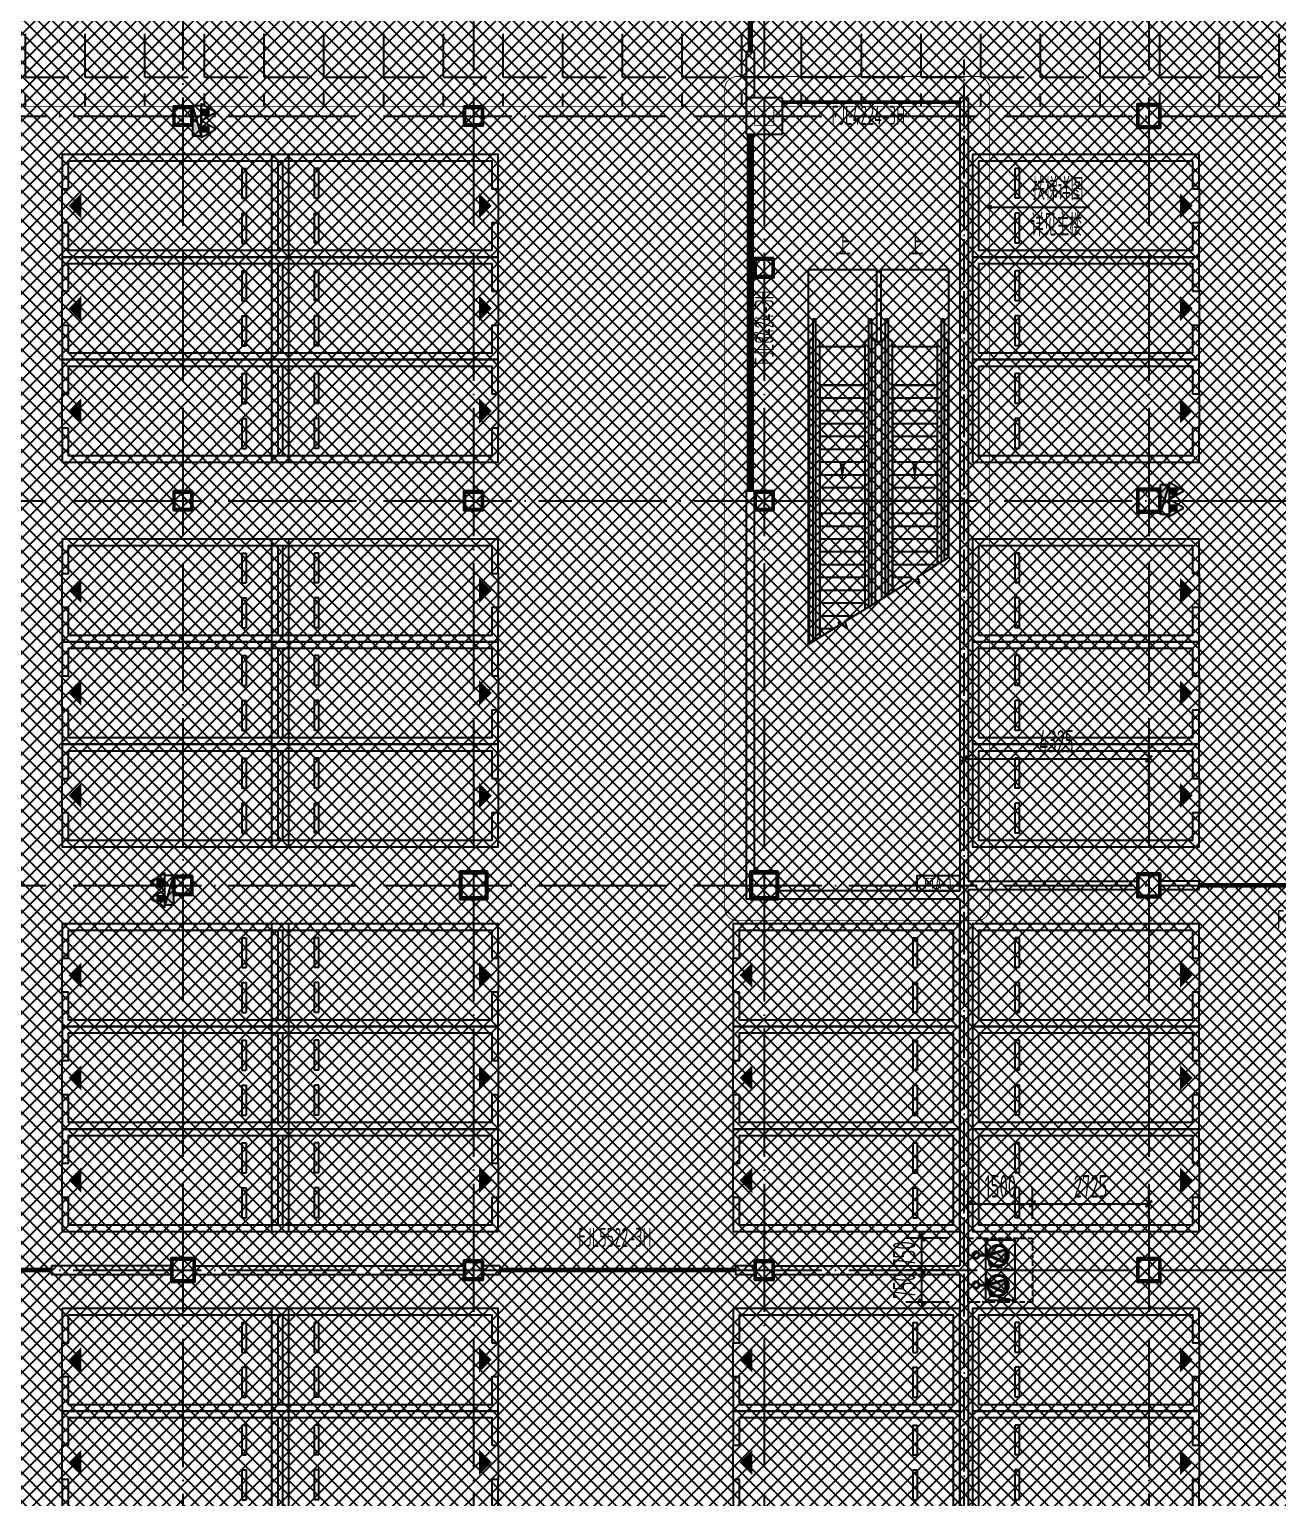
# Model space of a CAD drawing. Extents: x -473190 to 2138458, y -81875 to 2633646.
# Drawn here: x 964812 to 994020, y -6132 to 28219 of the extents above; entities that cross this region are included whole.
import ezdxf
from ezdxf.enums import TextEntityAlignment as Align

# ---------------------------------------------------------------- set-up
doc = ezdxf.new("R2010")
doc.units = 0
doc.header["$LTSCALE"] = 1000
for name, pattern in [('DASH', [0.35, 0.25, -0.1]), ('DOTE', [2.42, 2, -0.2, 0.02, -0.2]), ('排水', [1.1, 1, -0.1])]:
    doc.linetypes.add(name, pattern=pattern)
for name, color, linetype in [('00-停车位', 67, 'Continuous'), ('A-COLUMN', 2, 'Continuous'), ('A-DIM_SYMB', 3, 'Continuous'), ('A-PUB_TEXT', 7, 'Continuous'), ('A-STAIR', 3, 'Continuous'), ('A-WALL', 2, 'Continuous'), ('DIM_LEAD', 3, 'Continuous'), ('DOOR_FIRE', 4, 'Continuous'), ('DOOR_FIRE_TEXT', 7, 'Continuous'), ('DOTE', 1, 'DOTE'), ('PUB_DIM', 3, 'Continuous'), ('PUB_TEXT', 7, 'Continuous'), ('SRC-03F$0$A-SYMB-NUMB-T', 4, 'Continuous'), ('SRC-03F$0$A-WALL', 7, 'Continuous'), ('W-EQUIP_消火栓', 7, 'Continuous'), ('W-EQUIP_灭火器', 7, 'Continuous'), ('排水', 4, 'Continuous'), ('索引线', 252, 'Continuous'), ('集水坑', 4, 'Continuous')]:
    doc.layers.add(name, color=color, linetype=linetype)
doc.layers.add('GPS-污水', color=2, linetype='排水', lineweight=40)
doc.layers.add('钢柱', color=51, linetype='Continuous', lineweight=35)
doc.styles.add('8B2_01', font='simhei.ttf', dxfattribs={"width": 0.8})
doc.styles.add('8B2_02', font='tssdeng.shx', dxfattribs={"width": 0.6, "bigfont": 'TSSDCHN.shx'})
doc.styles.add('_TCH_DIM', font='SIMPLEX', dxfattribs={"bigfont": 'GBCBIG'})
doc.styles.add('_TCH_DIM_T3', font='tssdeng.shx', dxfattribs={"width": 0.564706, "bigfont": '@@@tssdchn.shx'})
doc.styles.add('_TCH_WINDOW', font='tssdeng.shx', dxfattribs={"width": 0.8, "height": 3.5, "bigfont": 'tssdchn.shx'})
doc.styles.add('SRC-03F$0$ECADI-TXT', font='simplex.shx', dxfattribs={"bigfont": 'hztxt.shx'})
doc.styles.get("Standard").update_dxf_attribs({"font": 'gbenor.shx', "bigfont": 'gbcbig.shx'})
doc.dimstyles.new('_TCH_ARCH&&150', dxfattribs={"dimtxt": 525, "dimasz": 150, "dimexe": 375, "dimexo": 450, "dimgap": 150, "dimtad": 1, "dimdec": 0, "dimzin": 0, "dimdsep": 46, "dimtxsty": '_TCH_DIM_T3', "dimblk": 'ARCHTICK', "dimcen": 0.09, "dimclrt": 7, "dimazin": 2, "dimtfac": 1, "dimtdec": 0, "dimtix": 1, "dimtmove": 2, "dimatfit": 3, "dimfxl": 0, "dimtolj": 1, "dimtzin": 0, "dimarcsym": 0})

# ---------------------------------------------------------------- blocks, each defined once
blk = doc.blocks.new('车位2400x5300')
at = {"layer": '00-停车位', "color": 251}
for p, q in [((-875, -1000), (-175, -1000)), ((-875, -1100), (-875, -1000)), ((-175, -1100), (-175, -1000)), ((175, -1000), (875, -1000)), ((175, -1100), (175, -1000)), ((875, -1100), (875, -1000)), ((-875, -1100), (-175, -1100)), ((175, -1100), (875, -1100)), ((400, -5300), (-400, -5300))]:
    blk.add_line(p, q, dxfattribs=at)
blk.add_lwpolyline([(400, -5150), (400, -5300), (1200, -5300), (1200, 0), (-1200, 0), (-1200, -5300), (-400, -5300), (-400, -5150), (-1050, -5150), (-1050, -150), (1050, -150), (1050, -5150), (400, -5150)], dxfattribs=at)
blk.add_lwpolyline([(0, -5150, 0, 600, 0), (0, -4850, 600, 600, 0)], format="xyseb", dxfattribs=at)
blk = doc.blocks.new('$SB01_1')
h = blk.add_hatch(color=256)
h.dxf.hatch_style = 1
h.paths.add_polyline_path([(-0.381, -0.323), (0.5, 0), (-0.381, 0.323)])
h.paths.add_polyline_path([(0, 0), (0.002, 0), (0.002, 0.001), (0, 0.001)], flags=24)
h.paths.add_polyline_path([(0, -0.002), (0.003, -0.002), (0.003, -0.001), (0, -0.001)], flags=24)
h.paths.add_polyline_path([(0, -0.003), (0.003, -0.003), (0.003, -0.002), (0, -0.002)], flags=24)
for p, q in [((0.5, 0), (-0.381, 0.323)), ((-0.381, 0.323), (-0.381, -0.323)), ((0.5, 0), (-0.381, -0.323))]:
    blk.add_line(p, q)
blk.add_circle((0, 0), 0.5)
at = {"flags": 1}
for tag, p in [('UNIT', (0, 0)), ('SPEC', (0, -0.002)), ('WHAT', (0, -0.003))]:
    blk.add_attdef(tag, p, '', height=0.001, dxfattribs=at)
blk = doc.blocks.new('人防集水坑')
at = {"layer": 'GPS-污水', "linetype": '排水'}
for p, q in [((307486, 701151), (307284, 701151)), ((307486, 700451), (307284, 700451))]:
    blk.add_line(p, q, dxfattribs=at)
for centre in [(307561, 701151), (307561, 700451)]:
    blk.add_circle(centre, 75, dxfattribs=at)
at = {"layer": '集水坑', "linetype": 'DASH', "ltscale": 0.5}
blk.add_lwpolyline([(306241, 700051), (306241, 701551), (307741, 701551), (307741, 700051)], close=True, dxfattribs=at)
at = {"layer": '集水坑', "linetype": 'Continuous', "ltscale": 0.5}
for points in [[(306641, 701501), (306641, 700801), (307341, 700801), (307341, 701501)], [(306641, 700801), (306641, 700101), (307341, 700101), (307341, 700801)]]:
    blk.add_lwpolyline(points, close=True, dxfattribs=at)
at = {"layer": '集水坑', "linetype": 'DASH', "ltscale": 0.5}
for points in [[(307341, 700801), (307237, 701397), (306641, 701501)], [(307347, 700101), (307243, 700697), (306647, 700801)]]:
    blk.add_lwpolyline(points, dxfattribs=at)
at = {"layer": 'GPS-污水', "linetype": '排水', "xscale": -480.0000000000002, "yscale": 480.0000000000002, "zscale": 480.0000000000002, "rotation": 176.2535374729293}
for p in [(307045, 701164, 0), (307045, 700464, 0)]:
    blk.add_blockref('$SB01_1', p, dxfattribs=at)
blk = doc.blocks.new('_ArchTick')
at = {"color": 0, "linetype": 'ByBlock', "const_width": 0.4}
blk.add_lwpolyline([(-0.5, -0.5), (0.5, 0.5)], dxfattribs=at)
blk = doc.blocks.new('*D5215')
at = {"layer": 'Defpoints', "color": 0, "transparency": 16777216}
for p in [(79469, -184668), (80559, -184668), (80559, -185418)]:
    blk.add_point(p, dxfattribs=at)
at = {"layer": 'PUB_DIM', "color": 0, "lineweight": -2, "transparency": 16777216}
for p, q in [((80109, -184668), (79094, -184668)), ((79469, -184668), (79469, -184518)), ((79469, -185418), (79469, -184668)), ((80109, -185418), (79094, -185418)), ((79469, -185418), (79469, -185568))]:
    blk.add_line(p, q, dxfattribs=at)
at = {"layer": 'PUB_DIM', "color": 0, "lineweight": -2, "transparency": 16777216, "xscale": 150, "yscale": 150, "zscale": 150}
for p, rotation in [((79469, -184668), 270), ((79469, -185418), 90)]:
    blk.add_blockref('_ArchTick', p, dxfattribs=dict(at, rotation=rotation))
at = {"layer": 'PUB_DIM', "color": 7, "transparency": 16777216, "insert": (79057, -185043), "char_height": 525, "attachment_point": 5, "rotation": 90, "style": '_TCH_DIM_T3'}
blk.add_mtext('\\A1;750', dxfattribs=at)
blk = doc.blocks.new('*D5216')
at = {"layer": 'Defpoints', "color": 0, "transparency": 16777216}
for p in [(79469, -185418), (80559, -185418), (80559, -186168)]:
    blk.add_point(p, dxfattribs=at)
at = {"layer": 'PUB_DIM', "color": 0, "lineweight": -2, "transparency": 16777216}
for p, q in [((80109, -185418), (79094, -185418)), ((79469, -185418), (79469, -185268)), ((79469, -186168), (79469, -185418)), ((80109, -186168), (79094, -186168)), ((79469, -186168), (79469, -186318))]:
    blk.add_line(p, q, dxfattribs=at)
at = {"layer": 'PUB_DIM', "color": 0, "lineweight": -2, "transparency": 16777216, "xscale": 150, "yscale": 150, "zscale": 150}
for p, rotation in [((79469, -185418), 270), ((79469, -186168), 90)]:
    blk.add_blockref('_ArchTick', p, dxfattribs=dict(at, rotation=rotation))
at = {"layer": 'PUB_DIM', "color": 7, "transparency": 16777216, "insert": (79057, -185793), "char_height": 525, "attachment_point": 5, "rotation": 90, "style": '_TCH_DIM_T3'}
blk.add_mtext('\\A1;750', dxfattribs=at)
blk = doc.blocks.new('*D5290')
at = {"layer": 'Defpoints', "color": 0, "transparency": 16777216}
for p in [(84784, -183871), (82059, -184668), (84784, -184668)]:
    blk.add_point(p, dxfattribs=at)
at = {"layer": 'PUB_DIM', "color": 0, "lineweight": -2, "transparency": 16777216}
for p, q in [((82059, -184218), (82059, -183496)), ((84784, -184218), (84784, -183496)), ((82059, -183871), (84784, -183871))]:
    blk.add_line(p, q, dxfattribs=at)
at = {"layer": 'PUB_DIM', "color": 0, "lineweight": -2, "transparency": 16777216, "xscale": 150, "yscale": 150, "zscale": 150, "rotation": 180}
blk.add_blockref('_ArchTick', (82059, -183871), dxfattribs=at)
at = {"layer": 'PUB_DIM', "color": 0, "lineweight": -2, "transparency": 16777216, "xscale": 150, "yscale": 150, "zscale": 150}
blk.add_blockref('_ArchTick', (84784, -183871), dxfattribs=at)
at = {"layer": 'PUB_DIM', "color": 7, "transparency": 16777216, "insert": (83421, -183458), "char_height": 525, "attachment_point": 5, "style": '_TCH_DIM_T3'}
blk.add_mtext('\\A1;2725', dxfattribs=at)
blk = doc.blocks.new('*D5291')
at = {"layer": 'Defpoints', "color": 0, "transparency": 16777216}
for p in [(82059, -183871), (80559, -184668), (82059, -184668)]:
    blk.add_point(p, dxfattribs=at)
at = {"layer": 'PUB_DIM', "color": 0, "lineweight": -2, "transparency": 16777216}
for p, q in [((80559, -184218), (80559, -183496)), ((82059, -184218), (82059, -183496)), ((80559, -183871), (82059, -183871))]:
    blk.add_line(p, q, dxfattribs=at)
at = {"layer": 'PUB_DIM', "color": 0, "lineweight": -2, "transparency": 16777216, "xscale": 150, "yscale": 150, "zscale": 150, "rotation": 180}
blk.add_blockref('_ArchTick', (80559, -183871), dxfattribs=at)
at = {"layer": 'PUB_DIM', "color": 0, "lineweight": -2, "transparency": 16777216, "xscale": 150, "yscale": 150, "zscale": 150}
blk.add_blockref('_ArchTick', (82059, -183871), dxfattribs=at)
at = {"layer": 'PUB_DIM', "color": 7, "transparency": 16777216, "insert": (81309, -183458), "char_height": 525, "attachment_point": 5, "style": '_TCH_DIM_T3'}
blk.add_mtext('\\A1;1500', dxfattribs=at)
blk = doc.blocks.new('A$C00330F2E')
at = {"layer": '钢柱', "color": 4, "lineweight": 35}
for points in [[(49725, -126050), (49175, -126050), (49175, -126600), (49725, -126600)], [(27075, -126100), (26625, -126100), (26625, -126550), (27075, -126550)], [(27045, -126520), (26655, -126520), (26655, -126130), (27045, -126130)], [(33875, -126100), (33425, -126100), (33425, -126550), (33875, -126550)], [(33845, -126520), (33455, -126520), (33455, -126130), (33845, -126130)], [(49695, -126570), (49205, -126570), (49205, -126080), (49695, -126080)], [(40675, -129650), (40225, -129650), (40225, -130100), (40675, -130100)], [(40645, -130070), (40255, -130070), (40255, -129680), (40645, -129680)], [(27075, -135100), (26625, -135100), (26625, -135550), (27075, -135550)], [(27045, -135520), (26655, -135520), (26655, -135130), (27045, -135130)], [(33875, -135100), (33425, -135100), (33425, -135550), (33875, -135550)], [(33845, -135520), (33455, -135520), (33455, -135130), (33845, -135130)], [(40675, -135100), (40225, -135100), (40225, -135550), (40675, -135550)], [(40645, -135520), (40255, -135520), (40255, -135130), (40645, -135130)], [(49725, -135050), (49175, -135050), (49175, -135600), (49725, -135600)], [(49695, -135570), (49205, -135570), (49205, -135080), (49695, -135080)], [(27075, -144100), (26625, -144100), (26625, -144550), (27075, -144550)], [(27045, -144520), (26655, -144520), (26655, -144130), (27045, -144130)], [(33975, -144000), (33325, -144000), (33325, -144650), (33975, -144650)], [(33935, -144610), (33365, -144610), (33365, -144040), (33935, -144040)], [(40775, -144000), (40125, -144000), (40125, -144650), (40775, -144650)], [(40735, -144610), (40165, -144610), (40165, -144040), (40735, -144040)], [(49725, -144050), (49175, -144050), (49175, -144600), (49725, -144600)], [(49695, -144570), (49205, -144570), (49205, -144080), (49695, -144080)], [(27125, -153050), (26575, -153050), (26575, -153600), (27125, -153600)], [(27095, -153570), (26605, -153570), (26605, -153080), (27095, -153080)], [(33875, -153100), (33425, -153100), (33425, -153550), (33875, -153550)], [(33845, -153520), (33455, -153520), (33455, -153130), (33845, -153130)], [(40675, -153100), (40225, -153100), (40225, -153550), (40675, -153550)], [(40645, -153520), (40255, -153520), (40255, -153130), (40645, -153130)], [(49725, -153050), (49175, -153050), (49175, -153600), (49725, -153600)], [(49695, -153570), (49205, -153570), (49205, -153080), (49695, -153080)]]:
    blk.add_lwpolyline(points, close=True, dxfattribs=at)
blk = doc.blocks.new('*D5553')
at = {"layer": 'Defpoints', "color": 0, "transparency": 16777216}
for p in [(50325, -127340), (46000, -128743), (50325, -128743)]:
    blk.add_point(p, dxfattribs=at)
at = {"layer": 'PUB_DIM', "color": 0, "lineweight": -2, "transparency": 16777216}
for p, q in [((46000, -128293), (46000, -126965)), ((50325, -128293), (50325, -126965)), ((46000, -127340), (50325, -127340))]:
    blk.add_line(p, q, dxfattribs=at)
at = {"layer": 'PUB_DIM', "color": 0, "lineweight": -2, "transparency": 16777216, "xscale": 150, "yscale": 150, "zscale": 150, "rotation": 180}
blk.add_blockref('_ArchTick', (46000, -127340), dxfattribs=at)
at = {"layer": 'PUB_DIM', "color": 0, "lineweight": -2, "transparency": 16777216, "xscale": 150, "yscale": 150, "zscale": 150}
blk.add_blockref('_ArchTick', (50325, -127340), dxfattribs=at)
at = {"layer": 'PUB_DIM', "color": 7, "transparency": 16777216, "insert": (48163, -126927), "char_height": 525, "attachment_point": 5, "style": '_TCH_DIM_T3'}
blk.add_mtext('\\A1;4325', dxfattribs=at)
blk = doc.blocks.new('SRC-03F$0$ECADI-TAG-CODE')
at = {"layer": 'SRC-03F$0$A-SYMB-NUMB-T', "color": 1}
blk.add_lwpolyline([(3.41, 8.1), (13.41, 8.1), (13.41, 4.6), (3.41, 4.6)], close=True, dxfattribs=at)
at = {"layer": 'SRC-03F$0$A-SYMB-NUMB-T', "style": 'SRC-03F$0$ECADI-TXT', "width": 0.7}
blk.add_attdef('CODE', text='', height=2.5, dxfattribs=at).set_placement((8.41, 6.35), align=Align.MIDDLE_CENTER)
blk = doc.blocks.new('$TwtSys$00000434')
for p, q in [((-0.5, 0.5), (-0.5, -0.5)), ((-0.5, -0.5), (0.5, 0.5)), ((0.5, 0.5), (-0.5, 0.5)), ((0.5, -0.5), (0.5, 0.5)), ((-0.5, -0.5), (0.5, -0.5))]:
    blk.add_line(p, q)
blk.add_solid([(0.5, -0.5), (0.5, 0.5), (-0.5, -0.5)])
blk = doc.blocks.new('$TwtSys$00000546')
h = blk.add_hatch()
h.set_pattern_fill('ANSI31', color=256, scale=200, style=0)
h.set_pattern_definition([(45, (-38543.802, -6670.83), (-17.67767, 17.67767), [])])
h.paths.add_polyline_path([(-65, 174), (65, 174), (65, 44), (-65, 44)])
for points in [[(0, 344), (-198, 0), (198, 0)], [(-65, 174), (65, 174), (65, 44), (-65, 44)]]:
    blk.add_lwpolyline(points, close=True)
blk = doc.blocks.new('ADFASDF')
h = blk.add_hatch()
h.set_pattern_fill('ANSI37', color=8, scale=150)
h.set_pattern_definition([(45, (0, 0), (-168.3798, 168.3798), []), (135, (0, 0), (-168.3798, -168.3798), [])])
h.paths.add_polyline_path([(521397, 239186), (521397, 224886), (539697, 224886), (539697, 169261), (524947, 169261), (524947, 171211), (527822, 171211), (527922, 176611), (501318, 176611), (501125, 109884), (530547, 109887), (530547, 107449), (538188, 100503), (536147, 98236), (540086, 94690), (517812, 69953), (517812, 59790), (482108, 20136), (405247, 20136), (405247, 26086), (391997, 40436), (391997, 64736), (399997, 64738), (399997, 239186), (409022, 239186)])
blk = doc.blocks.new('$DorLib2D$00000213')
at = {"color": 0, "linetype": 'DASH', "const_width": 0.02}
blk.add_lwpolyline([(0.5, 0), (-0.5, 0)], dxfattribs=at)
blk = doc.blocks.new('A$C3672542B')
at = {"layer": '排水', "color": 3, "linetype": 'DASH'}
for points in [[(83299.2, -183427.7, 0, 0, 0), (82587.3, -184139.6, 160, 0, 0), (82163.1, -184563.9, 0, 0, 0)], [(83299.2, -187408.7, 0, 0, 0), (82587.3, -186696.8, 160, 0, 0), (82163.1, -186272.6, 0, 0, 0)]]:
    blk.add_lwpolyline(points, format="xyseb", dxfattribs=at)
at = {"layer": '集水坑', "linetype": 'Continuous', "rotation": 180}
blk.add_blockref('人防集水坑', (388299.7, 515382.5), dxfattribs=at)
at = {"layer": 'PUB_DIM'}
for p1, p2, distance, picture, middle in [((80558.7, -184668.2), (82058.7, -184668.2), 797.6, '*D5291', (81308.7, -183458.1)), ((82058.7, -184668.2), (84783.7, -184668.2), 797.6, '*D5290', (83421.2, -183458.1)), ((80558.7, -185418.2), (80558.7, -184668.2), 1089.7, '*D5215', (79056.5, -185043.2)), ((80558.7, -186168.2), (80558.7, -185418.2), 1089.7, '*D5216', (79056.5, -185793.2))]:
    dim = blk.add_aligned_dim(p1=p1, p2=p2, distance=distance, dimstyle='_TCH_ARCH&&150', dxfattribs=at)
    dim.commit()
    dim.dimension.update_dxf_attribs({"geometry": picture, "text_midpoint": middle})
blk = doc.blocks.new('A$C2B5B1B2C')
at = {"layer": 'DOTE', "linetype": 'DOTE', "ltscale": 0.5}
blk.add_line((46000, -151275), (46000, -110975), dxfattribs=at)
at = {"layer": 'PUB_DIM'}
dim = blk.add_aligned_dim(p1=(46000, -128742.9), p2=(50325, -128742.9), distance=1403.2, dimstyle='_TCH_ARCH&&150', dxfattribs=at)
dim.commit()
dim.dimension.update_dxf_attribs({"geometry": '*D5553', "text_midpoint": (48162.5, -126927.2)})

msp = doc.modelspace()

# ---------------------------------------------------------------- hatches: boundary and pattern name
h = msp.add_hatch()
h.set_pattern_fill('ANGLE', color=252, scale=400)
h.set_pattern_definition([(0, (1013615.3, 327452.8), (0, 1397), [1016, -381]), (90, (1013615.3, 327452.8), (-1397, 9e-14), [1016, -381])])
h.paths.add_polyline_path([(946406.7, 34967.4), (1000006.7, 34967.4), (1000006.7, 26417.4), (946406.7, 26417.4)])

# ---------------------------------------------------------------- linework, layer by layer
at = {"layer": 'A-COLUMN'}
for p, q in [((982431.7, 26617.4), (981581.7, 26617.4)), ((981581.7, 26617.4), (981581.7, 25767.4)), ((982431.7, 25767.4), (982431.7, 26617.4)), ((981581.7, 25767.4), (982431.7, 25767.4)), ((982331.7, 8517.4), (981681.7, 8517.4)), ((981681.7, 8517.4), (981681.7, 7867.4)), ((982331.7, 7867.4), (982331.7, 8517.4)), ((991281.7, 8467.4), (990731.7, 8467.4)), ((990731.7, 8467.4), (990731.7, 7917.4)), ((991281.7, 7917.4), (991281.7, 8467.4)), ((990731.7, 7917.4), (991281.7, 7917.4)), ((981681.7, 7867.4), (982331.7, 7867.4)), ((968681.7, -532.6), (968131.7, -532.6)), ((968131.7, -532.6), (968131.7, -1082.6)), ((968681.7, -1082.6), (968681.7, -532.6)), ((975431.7, -582.6), (974981.7, -582.6)), ((974981.7, -582.6), (974981.7, -1032.6)), ((975431.7, -1032.6), (975431.7, -582.6)), ((982231.7, -582.6), (981781.7, -582.6)), ((981781.7, -582.6), (981781.7, -1032.6)), ((982231.7, -1032.6), (982231.7, -582.6)), ((968131.7, -1082.6), (968681.7, -1082.6)), ((974981.7, -1032.6), (975431.7, -1032.6)), ((981781.7, -1032.6), (982231.7, -1032.6))]:
    msp.add_line(p, q, dxfattribs=at)
at = {"layer": 'A-COLUMN', "const_width": 20}
msp.add_lwpolyline([(981781.7, 25967.4), (981781.7, 26417.4), (982231.7, 26417.4), (982231.7, 25967.4)], close=True, dxfattribs=at)
at = {"layer": 'A-DIM_SYMB'}
for points in [[(983832.7, 22766.1, 0, 0, 0), (983832.7, 17620.1, 0, 120, 0), (983832.7, 18070.1, 0, 0, 0)], [(985530.7, 22766.1, 0, 0, 0), (985530.7, 17620.1, 0, 120, 0), (985530.7, 18070.1, 0, 0, 0)]]:
    msp.add_lwpolyline(points, format="xyseb", dxfattribs=at)
at = {"layer": 'A-STAIR'}
for p, q in [((984631.7, 22592.4), (983033.7, 22592.4)), ((983033.7, 22592.4), (983033.7, 13831.2)), ((984631.7, 22592.4), (984631.7, 20911.9)), ((986329.7, 22592.4), (984731.7, 22592.4)), ((984731.7, 22592.4), (984731.7, 20911.9)), ((986329.7, 15871.2), (986329.7, 22592.4)), ((983148.7, 13902.3), (983148.7, 21447.9)), ((983148.7, 21447.9), (983208.7, 21447.9)), ((983208.7, 21447.9), (983208.7, 13939.5)), ((984456.7, 21447.9), (984516.7, 21447.9)), ((984456.7, 14711.9), (984456.7, 21447.9)), ((984516.7, 21447.9), (984516.7, 14749)), ((984846.7, 14953.3), (984846.7, 21447.9)), ((984846.7, 21447.9), (984906.7, 21447.9)), ((984906.7, 21447.9), (984906.7, 14990.4)), ((986154.7, 21447.9), (986214.7, 21447.9)), ((986154.7, 15762.9), (986154.7, 21447.9)), ((986214.7, 21447.9), (986214.7, 15800)), ((983062.7, 20911.9), (983148.7, 20997.9)), ((983307.7, 20925.1), (983208.7, 20997.9)), ((984456.7, 20997.9), (984357.7, 20925.1)), ((984516.7, 20997.9), (984602.7, 20911.9)), ((984760.7, 20911.9), (984846.7, 20997.9)), ((985005.7, 20925.1), (984906.7, 20997.9)), ((986154.7, 20997.9), (986055.7, 20925.1)), ((986214.7, 20997.9), (986300.7, 20911.9)), ((983062.7, 13849.1), (983062.7, 20911.9)), ((983307.7, 14000.8), (983307.7, 20925.1)), ((984357.7, 20792.4), (983307.7, 20792.4)), ((984357.7, 20925.1), (984357.7, 14650.6)), ((984760.7, 20911.9), (984602.7, 20911.9)), ((984602.7, 20911.9), (984602.7, 14802.3)), ((984760.7, 14900.1), (984760.7, 20911.9)), ((985005.7, 15051.7), (985005.7, 20925.1)), ((986055.7, 20792.4), (985005.7, 20792.4)), ((986055.7, 20925.1), (986055.7, 15701.6)), ((986300.7, 20911.9), (986300.7, 15853.2)), ((983307.7, 19892.4), (983307.7, 14000.8)), ((984357.7, 19892.4), (983307.7, 19892.4)), ((983307.7, 19892.4), (984357.7, 19892.4)), ((984357.7, 19592.4), (983307.7, 19592.4)), ((984357.7, 19892.4), (984357.7, 14650.6)), ((985005.7, 19892.4), (985005.7, 15051.7)), ((986055.7, 19892.4), (985005.7, 19892.4)), ((985005.7, 19892.4), (986055.7, 19892.4)), ((986055.7, 19592.4), (985005.7, 19592.4)), ((986055.7, 19892.4), (986055.7, 15701.6)), ((984357.7, 19292.4), (983307.7, 19292.4)), ((986055.7, 19292.4), (985005.7, 19292.4)), ((984357.7, 18992.4), (983307.7, 18992.4)), ((986055.7, 18992.4), (985005.7, 18992.4)), ((984357.7, 18692.4), (983307.7, 18692.4)), ((986055.7, 18692.4), (985005.7, 18692.4)), ((984357.7, 18392.4), (983307.7, 18392.4)), ((986055.7, 18392.4), (985005.7, 18392.4)), ((984357.7, 18092.4), (983307.7, 18092.4)), ((986055.7, 18092.4), (985005.7, 18092.4)), ((984357.7, 17792.4), (983307.7, 17792.4)), ((986055.7, 17792.4), (985005.7, 17792.4)), ((984357.7, 17492.4), (983307.7, 17492.4)), ((984357.7, 17192.4), (983307.7, 17192.4)), ((986055.7, 17492.4), (985005.7, 17492.4)), ((986055.7, 17192.4), (985005.7, 17192.4)), ((984357.7, 16892.4), (983307.7, 16892.4)), ((986055.7, 16892.4), (985005.7, 16892.4)), ((984357.7, 16592.4), (983307.7, 16592.4)), ((986055.7, 16592.4), (985005.7, 16592.4)), ((984357.7, 16292.4), (983307.7, 16292.4)), ((986055.7, 16292.4), (985005.7, 16292.4)), ((984357.7, 15992.4), (983307.7, 15992.4)), ((986055.7, 15992.4), (985005.7, 15992.4)), ((985592.2, 15414.7), (986329.7, 15871.2)), ((984357.7, 15692.4), (983307.7, 15692.4)), ((986040.8, 15692.4), (985005.7, 15692.4)), ((984357.7, 15392.4), (983307.7, 15392.4)), ((984731.7, 14882.1), (985456.4, 15330.6)), ((985437.8, 15392.4), (985005.7, 15392.4)), ((985643.6, 15243.8), (985432.4, 15410.3)), ((985432.4, 15410.3), (985456.4, 15330.6)), ((985592.2, 15414.7), (985643.6, 15243.8)), ((984357.7, 15092.4), (983307.7, 15092.4)), ((984357.7, 14792.4), (983307.7, 14792.4)), ((983894.2, 14363.7), (984631.7, 14820.2)), ((984631.7, 14820.2), (984731.7, 14882.1)), ((985071.4, 15092.4), (985005.7, 15092.4)), ((984102, 14492.4), (983307.7, 14492.4)), ((983033.7, 13831.2), (983758.4, 14279.7)), ((983617.3, 14192.4), (983307.7, 14192.4)), ((983945.6, 14192.9), (983734.4, 14359.4)), ((983734.4, 14359.4), (983758.4, 14279.7)), ((983894.2, 14363.7), (983945.6, 14192.9))]:
    msp.add_line(p, q, dxfattribs=at)
at = {"layer": 'A-WALL'}
for p, q in [((981781.7, 27692.4), (981581.7, 27692.4)), ((981581.7, 27692.4), (981581.7, 26617.4)), ((981781.7, 26617.4), (981781.7, 27692.4)), ((986781.7, 26617.4), (986581.7, 26617.4)), ((986581.7, 26617.4), (986581.7, 26417.4)), ((986781.7, 26617.4), (986781.7, 8292.4)), ((986581.7, 26417.4), (986581.7, 8192.4)), ((981781.7, 17417.4), (981581.7, 17417.4)), ((981581.7, 17417.4), (981581.7, 7867.4)), ((981781.7, 8517.4), (981781.7, 17417.4)), ((986781.7, 8292.4), (990731.7, 8292.4)), ((992181.7, 8292.4), (991281.7, 8292.4)), ((992181.7, 8092.4), (992181.7, 8292.4)), ((986581.7, 8067.4), (982331.7, 8067.4)), ((986581.7, 8192.4), (986581.7, 8067.4)), ((986781.7, 8092.4), (990731.7, 8092.4)), ((986781.7, 8092.4), (986781.7, 7967.4)), ((986781.7, 7967.4), (986781.7, -807.6)), ((991281.7, 8092.4), (992181.7, 8092.4)), ((981681.7, 7867.4), (981581.7, 7867.4)), ((986581.7, 7867.4), (982331.7, 7867.4)), ((986581.7, 7867.4), (986581.7, -707.6)), ((968131.7, -707.6), (965331.7, -707.6)), ((965331.7, -707.6), (965331.7, -907.6)), ((965331.7, -907.6), (968131.7, -907.6)), ((968681.7, -707.6), (974981.7, -707.6)), ((968681.7, -907.6), (974981.7, -907.6)), ((975831.7, -707.6), (975431.7, -707.6)), ((975431.7, -907.6), (975831.7, -907.6)), ((975831.7, -907.6), (975831.7, -707.6)), ((981781.7, -707.6), (981331.7, -707.6)), ((981331.7, -707.6), (981331.7, -907.6)), ((981331.7, -907.6), (981781.7, -907.6)), ((982231.7, -707.6), (986581.7, -707.6)), ((982231.7, -907.6), (986581.7, -907.6)), ((986581.7, -907.6), (986581.7, -7132.6)), ((986781.7, -807.6), (986781.7, -7032.6))]:
    msp.add_line(p, q, dxfattribs=at)
at = {"layer": 'DIM_LEAD'}
for p, q in [((987281.7, 24059.9), (988236.5, 24059.9)), ((987281.7, 24059.9), (988236.5, 24059.9)), ((987281.7, 24059.9), (988236.5, 24059.9)), ((987281.7, 24059.9), (988236.5, 24059.9)), ((988236.5, 24059.9), (989621.3, 24059.9))]:
    msp.add_line(p, q, dxfattribs=at)
at = {"layer": 'DIM_LEAD', "const_width": 60}
msp.add_lwpolyline([(987251.7, 24059.9, 1), (987311.7, 24059.9, 1)], format="xyb", close=True, dxfattribs=at)
msp.add_lwpolyline([(987251.7, 24059.9, 1), (987311.7, 24059.9, 1)], format="xyb", close=True, dxfattribs=at)
msp.add_lwpolyline([(987251.7, 24059.9, 1), (987311.7, 24059.9, 1)], format="xyb", close=True, dxfattribs=at)
msp.add_lwpolyline([(987251.7, 24059.9, 1), (987311.7, 24059.9, 1)], format="xyb", close=True, dxfattribs=at)
at = {"layer": 'DOTE', "color": 16, "linetype": 'DOTE', "ltscale": 1.5}
for p, q in [((968406.7, 171823.5), (968406.7, -58315.4)), ((975206.7, 171823.5), (975206.7, -58315.4)), ((982006.7, 171823.5), (982006.7, -58315.4)), ((991006.7, 171823.5), (991006.7, -58315.4)), ((900498, 26192.4), (1024406.7, 26192.4)), ((900498, 17192.4), (1158685.6, 17192.4)), ((900498, 8192.4), (1158685.6, 8192.4)), ((900498, -807.6), (1024406.7, -807.6))]:
    msp.add_line(p, q, dxfattribs=at)
at = {"layer": '索引线', "linetype": 'DASH', "const_width": 20}
msp.add_lwpolyline([(946406.7, 34967.4), (1000006.7, 34967.4), (1000006.7, 26417.4), (946406.7, 26417.4)], close=True, dxfattribs=at)
msp.add_lwpolyline([(981381.7, 7367.4), (986981.7, 7367.4, 0.4142136), (987281.7, 7667.4), (987281.7, 26817.4, 0.4142136), (986981.7, 27117.4), (981381.7, 27117.4, 0.4142136), (981081.7, 26817.4), (981081.7, 7667.4, 0.4142136)], format="xyb", close=True, dxfattribs=at)

# ---------------------------------------------------------------- block references
for name, p in [('A$C3672542B', (906223, 184610.6)), ('ADFASDF', (518159.5, -74243.9)), ('A$C2B5B1B2C', (940681.7, 138492.4)), ('A$C00330F2E', (941556.7, 152517.4)), ('A$C00330F2E', (941556.7, 152517.4))]:
    msp.add_blockref(name, p)
at = {"layer": '00-停车位'}
for p, rotation in [((970881.7, 24092.4), 270), ((970481.7, 24092.4), 90), ((986881.7, 24092.4), 90), ((970881.7, 21692.4), 270), ((970481.7, 21692.4), 90), ((986881.7, 21692.4), 90), ((970881.7, 19292.4), 270), ((970481.7, 19292.4), 90), ((986881.7, 19292.4), 90), ((970881.7, 15092.4), 270), ((970481.7, 15092.4), 90), ((986881.7, 15092.4), 90), ((970881.7, 12692.4), 270), ((970481.7, 12692.4), 90), ((986881.7, 12692.4), 90), ((970881.7, 10292.4), 270), ((970481.7, 10292.4), 90), ((986881.7, 10292.4), 90), ((970881.7, 6092.4), 270), ((970481.7, 6092.4), 90), ((986581.7, 6092.4), 270), ((986881.7, 6092.4), 90), ((970881.7, 3692.4), 270), ((970481.7, 3692.4), 90), ((986581.7, 3692.4), 270), ((986881.7, 3692.4), 90), ((970881.7, 1292.4), 270), ((970481.7, 1292.4), 90), ((986581.7, 1292.4), 270), ((986881.7, 1292.4), 90), ((970881.7, -2907.6), 270), ((970481.7, -2907.6), 90), ((986581.7, -2907.6), 270), ((986881.7, -2907.6), 90), ((970881.7, -5307.6), 270), ((970481.7, -5307.6), 90), ((986581.7, -5307.6), 270), ((986881.7, -5307.6), 90)]:
    msp.add_blockref('车位2400x5300', p, dxfattribs=dict(at, rotation=rotation))
at = {"layer": 'DOOR_FIRE'}
ref = msp.add_blockref('$DorLib2D$00000213', (981681.7, 30692.4), dxfattribs=dict(at, xscale=6000, yscale=-6000, zscale=200, rotation=269.9999999858849))
ref.add_attrib('A', 'FJM6022', (982436.9, 30052.7), dxfattribs={"layer": 'DOOR_FIRE_TEXT', "height": 446.25, "rotation": 90, "style": '_TCH_WINDOW', "width": 0.564706})
ref = msp.add_blockref('$DorLib2D$00000213', (984506.7, 26517.4), dxfattribs=dict(at, xscale=4150, yscale=4150, zscale=200, rotation=180))
ref.add_attrib('A', 'FJL4224-3H', (983579.9, 25984.6), dxfattribs={"layer": 'DOOR_FIRE_TEXT', "height": 446.25, "style": '_TCH_WINDOW', "width": 0.564706})
ref = msp.add_blockref('$DorLib2D$00000213', (981681.7, 21592.4), dxfattribs=dict(at, xscale=8350, yscale=8350, zscale=200, rotation=270))
ref.add_attrib('A', 'FJL8424-3H', (982229.8, 20372.7), dxfattribs={"layer": 'DOOR_FIRE_TEXT', "height": 446.25, "rotation": 90, "style": '_TCH_WINDOW', "width": 0.564706})
ref = msp.add_blockref('$DorLib2D$00000213', (994931.7, 8192.4), dxfattribs=dict(at, xscale=5500, yscale=5500, zscale=200, rotation=359.9999999895495))
ref.add_attrib('A', 'FJL5522-3H', (994006.1, 7169.5), dxfattribs={"layer": 'DOOR_FIRE_TEXT', "height": 446.25, "style": '_TCH_WINDOW', "width": 0.564706})
ref = msp.add_blockref('$DorLib2D$00000213', (978581.7, -807.6), dxfattribs=dict(at, xscale=5500, yscale=-5500, zscale=200))
ref.add_attrib('A', 'FJL5522-3H', (977656.1, -266.8), dxfattribs={"layer": 'DOOR_FIRE_TEXT', "height": 446.25, "style": '_TCH_WINDOW', "width": 0.564706})
ref = msp.add_blockref('$DorLib2D$00000213', (962581.7, -807.6), dxfattribs=dict(at, xscale=5500, yscale=-5500, zscale=200))
ref.add_attrib('A', 'FJL5522-3H', (961681.1, -569.4), dxfattribs={"layer": 'DOOR_FIRE_TEXT', "height": 446.25, "style": '_TCH_WINDOW', "width": 0.564706})
at = {"layer": 'SRC-03F$0$A-WALL'}
ref = msp.add_blockref('SRC-03F$0$ECADI-TAG-CODE', (986922.6, 7607.4), dxfattribs=dict(at, xscale=-100, yscale=100, zscale=100))
ref.add_attrib('CODE', 'FTA-1', dxfattribs={"layer": 'SRC-03F$0$A-SYMB-NUMB-T', "height": 250, "style": '8B2_01', "width": 0.8}).set_placement((986081.7, 8242.4), align=Align.MIDDLE_CENTER)
at = {"layer": 'W-EQUIP_消火栓', "yscale": 200, "zscale": 700}
for p, xscale, rotation in [((968731.7, 26082.3), 700, 270), ((991381.7, 17221.6), -700, 270), ((968081.7, 8080.5), -700, 90)]:
    msp.add_blockref('$TwtSys$00000434', p, dxfattribs=dict(at, xscale=xscale, rotation=rotation))
at = {"layer": 'W-EQUIP_灭火器'}
for p, rotation in [((968831.7, 26280.7), 270), ((968831.7, 25883.9), 270), ((991481.7, 17420), 270), ((991481.7, 17023.2), 270), ((967981.7, 8278.9), 90), ((967981.7, 7882.1), 90)]:
    msp.add_blockref('$TwtSys$00000546', p, dxfattribs=dict(at, rotation=rotation))

# ---------------------------------------------------------------- texts
at = {"layer": 'A-PUB_TEXT', "style": '_TCH_DIM'}
for p in [(983676.3, 22923.6), (985374.3, 22923.6)]:
    msp.add_text('上', height=506.4, dxfattribs=at).set_placement(p)
at = {"layer": 'PUB_TEXT', "style": '8B2_02', "width": 0.6}
for s, p in [('扶梯详图', (988278.2, 24217.4)), ('详见主楼', (988248.5, 23377.4))]:
    msp.add_text(s, height=525, dxfattribs=at).set_placement(p)

doc.saveas('drawing.dxf')
